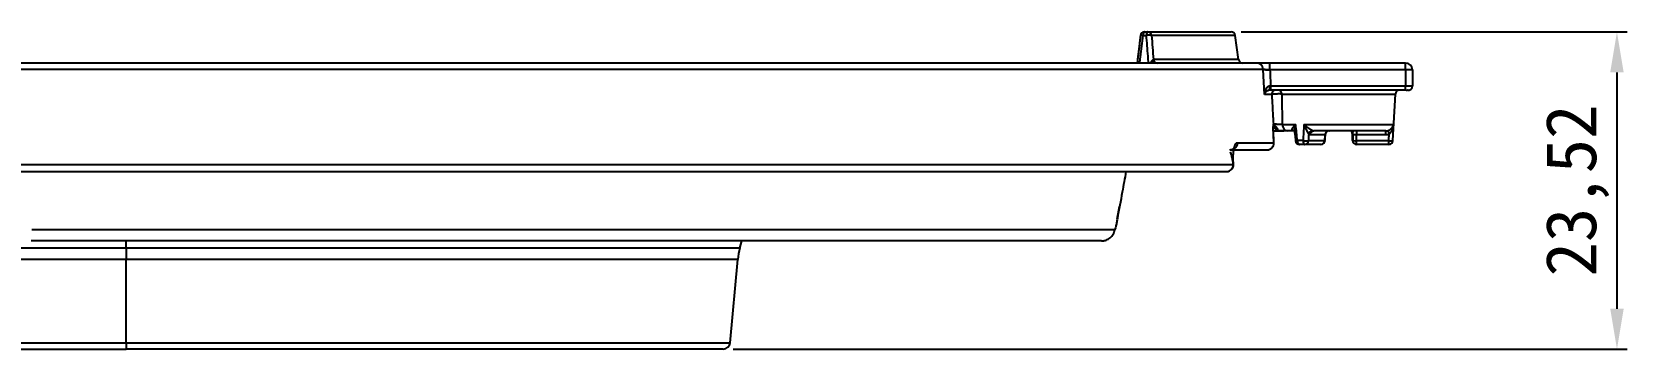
# Model space of a CAD drawing. Header units: millimetres. Extents: x -1286 to 291, y 5350 to 5880.
# Drawn here: x -1049.1 to -930.7, y 5485.8 to 5509.3 of the extents above; entities that cross this region are included whole.
import ezdxf

# ---------------------------------------------------------------- set-up
doc = ezdxf.new("R2010")
doc.units = ezdxf.units.MM
doc.layers.add('dim', color=82, linetype='Continuous', lineweight=9)
doc.layers.add('粗实线层', color=7, linetype='Continuous', lineweight=35)
doc.dimstyles.new('ISO-25', dxfattribs={"dimscale": 1.5, "dimtxt": 2.5, "dimasz": 2.5, "dimexe": 1.25, "dimexo": 0.625, "dimtad": 1, "dimtxsty": 'Standard', "dimcen": 2.5, "dimadec": 0, "dimazin": 0, "dimtfac": 1, "dimtmove": 0, "dimatfit": 3, "dimfxl": 0, "dimarcsym": 0})

# ---------------------------------------------------------------- blocks, each defined once
blk = doc.blocks.new('*D40')
at = {"layer": 'Defpoints', "color": 0, "lineweight": 18, "transparency": 16777216}
for p in [(-960.09, 5509.31), (-997.78, 5485.79), (-931.47, 5485.79)]:
    blk.add_point(p, dxfattribs=at)
at = {"layer": 'dim', "color": 0, "lineweight": -2, "transparency": 16777216}
for p, q in [((-959.34, 5509.31), (-930.72, 5509.31)), ((-931.47, 5506.31), (-931.47, 5488.79)), ((-997.03, 5485.79), (-930.72, 5485.79))]:
    blk.add_line(p, q, dxfattribs=at)
at = {"layer": 'dim', "color": 0, "lineweight": 18, "transparency": 16777216}
for points in [[(-931.97, 5506.31), (-930.97, 5506.31), (-931.47, 5509.31)], [(-931.97, 5488.79), (-930.97, 5488.79), (-931.47, 5485.79)]]:
    blk.add_solid(points, dxfattribs=at)
at = {"layer": 'dim', "color": 0, "lineweight": 18, "transparency": 16777216, "insert": (-934.4, 5497.55), "char_height": 3.75, "attachment_point": 5, "rotation": 90}
blk.add_mtext('23,52', dxfattribs=at)

msp = doc.modelspace()

# ---------------------------------------------------------------- linework, layer by layer
at = {"layer": '粗实线层', "lineweight": 25}
for p, q in [((-966.53, 5509.311), (-966.279, 5509.311)), ((-966.279, 5509.311), (-960.092, 5509.311)), ((-966.829, 5509.045), (-966.827, 5509.041)), ((-966.631, 5509.056), (-966.381, 5509.056)), ((-959.794, 5509.051), (-965.999, 5509.051)), ((-959.542, 5507.259), (-959.794, 5509.051)), ((-958.219, 5506.999), (-1158.618, 5506.999)), ((-959.542, 5507.259), (-965.861, 5507.259)), ((-947.151, 5506.999), (-957.219, 5506.999)), ((-957.219, 5506.497), (-957.219, 5506.999)), ((-947.151, 5506.497), (-947.151, 5506.999)), ((-957.721, 5506.523), (-1159.118, 5506.523)), ((-957.623, 5504.672), (-957.721, 5506.523)), ((-947.151, 5506.497), (-957.219, 5506.497)), ((-946.649, 5506.497), (-947.151, 5506.497)), ((-947.151, 5506.497), (-947.151, 5505.291)), ((-946.649, 5506.497), (-946.649, 5505.291)), ((-957.082, 5504.672), (-957.623, 5504.672)), ((-947.151, 5505.291), (-957.155, 5505.291)), ((-947.151, 5504.989), (-957.155, 5504.989)), ((-956.345, 5504.703), (-947.908, 5504.703)), ((-948.088, 5501.255), (-947.908, 5504.703)), ((-946.649, 5505.291), (-947.151, 5505.291)), ((-947.151, 5505.01), (-947.151, 5505.291)), ((-947.151, 5504.989), (-947.151, 5505.01)), ((-946.95, 5504.989), (-947.006, 5504.989)), ((-956.982, 5502.291), (-956.951, 5502.291)), ((-956.92, 5501.096), (-956.982, 5502.291)), ((-956.299, 5502.45), (-955.305, 5502.45)), ((-954.692, 5502.45), (-948.039, 5502.45)), ((-959.644, 5501.096), (-956.92, 5501.096)), ((-955.459, 5501.974), (-955.909, 5501.974)), ((-954.761, 5501.255), (-955.18, 5501.255)), ((-953.171, 5501.244), (-954.364, 5501.244)), ((-954.218, 5501.699), (-953.134, 5501.699)), ((-948.619, 5501.974), (-953.958, 5501.974)), ((-950.788, 5501.974), (-950.788, 5501.699)), ((-950.788, 5501.699), (-948.619, 5501.699)), ((-950.782, 5500.969), (-950.782, 5501.244)), ((-948.395, 5501.244), (-950.782, 5501.244)), ((-948.619, 5501.699), (-948.619, 5501.974)), ((-948.395, 5500.969), (-948.395, 5501.244)), ((-948.088, 5501.255), (-948.095, 5501.255)), ((-960.133, 5500.567), (-957.421, 5500.567)), ((-954.624, 5500.969), (-955.016, 5500.969)), ((-953.431, 5500.969), (-954.624, 5500.969)), ((-948.395, 5500.969), (-950.782, 5500.969)), ((-948.389, 5500.969), (-948.395, 5500.969)), ((-1149.084, 5499.488), (-959.934, 5499.488)), ((-1148.643, 5498.959), (-960.42, 5498.959)), ((-959.934, 5499.488), (-959.941, 5499.667)), ((-968.723, 5494.644), (-1049.069, 5494.644)), ((-1042.073, 5493.271), (-1086.293, 5493.271)), ((-969.712, 5493.813), (-1049.117, 5493.813)), ((-1042.073, 5493.271), (-1042.073, 5493.813)), ((-1042.073, 5493.271), (-1042.073, 5492.44)), ((-996.543, 5493.271), (-1042.073, 5493.271)), ((-996.543, 5493.271), (-996.398, 5493.813)), ((-1042.073, 5492.44), (-1086.293, 5492.44)), ((-1042.073, 5486.254), (-1042.073, 5492.44)), ((-996.692, 5492.44), (-1042.073, 5492.44)), ((-997.273, 5486.254), (-996.692, 5492.44)), ((-1086.293, 5486.254), (-1042.073, 5486.254)), ((-1086.293, 5485.794), (-1042.073, 5485.794)), ((-1042.073, 5486.254), (-1042.073, 5485.794)), ((-1042.073, 5486.254), (-997.273, 5486.254)), ((-997.778, 5485.794), (-1042.073, 5485.794))]:
    msp.add_line(p, q, dxfattribs=at)
for centre, radius, start, end in [((-966.53, 5509.009), 0.301, 90, 173.11144), ((-960.092, 5509.009), 0.301, 7.99995, 89.99964), ((-959.243, 5507.301), 0.301, 188.00004, 270.0003), ((-947.151, 5506.497), 0.502, 0, 90), ((-947.607, 5504.688), 0.301, 90.00733, 177.00038), ((-946.95, 5505.291), 0.301, 269.99968, 0), ((-957.421, 5501.07), 0.502, 270, 2.9436), ((-955.016, 5501.271), 0.301, 185.69336, 270), ((-953.431, 5501.271), 0.301, 270, 355.37022), ((-950.782, 5501.271), 0.301, 180.59991, 270), ((-948.389, 5501.271), 0.301, 270.00058, 357.00003), ((-960.42, 5499.462), 0.502, 270, 2.33172), ((-991.689, 5491.971), 5.025, 165.00001, 174.64025), ((-997.778, 5486.301), 0.508, 269.99772, 354.64024)]:
    msp.add_arc(centre, radius, start, end, dxfattribs=at)
for centre, major_axis, ratio, start_param, end_param in [((-966.53, 5509.009), (0, 0.301), 0.3420201, 0, 1.4137138), ((-966.279, 5509.009), (0, 0.301), 0.3420201, 0, 1.4137167), ((-966.279, 5509.009), (0, 0.301), 0.9375522, 4.8520507, 6.2831853), ((-966.53, 5509.009), (-0.299, 0.036), 0.1227443, 6.0591762, 6.2831495), ((-966.53, 5509.009), (-0.299, 0.036), 0.1227443, 5.0743758, 6.0591829), ((-966.279, 5509.009), (-0.301, -0.023), 0.1923267, 3.5002448, 5.0431968), ((-965.766, 5507.251), (-0.141, 0.267), 0.6371653, 1.4599598, 2.3575339), ((-965.582, 5507.301), (0, 0.301), 0.9365596, 1.7104234, 3.1415979), ((-958.219, 5506.497), (0, -0.502), 0.9941707, 1.6231562, 3.1415927), ((-957.242, 5505.291), (0, -0.301), 0.1079893, 6.283171, 7.8596923), ((-957.242, 5505.291), (0, 0.302), 0.1079966, 4.6255263, 4.7180222), ((-956.576, 5504.688), (0, -0.301), 0.7685062, 1.6231561, 3.1415912), ((-955.909, 5502.477), (0, -0.502), 0.7781248, 4.7647487, 6.2831853), ((-957.421, 5501.07), (0, 0.502), 0.9992314, 3.1415927, 4.7647489), ((-955.585, 5501.71), (-0.154, -0.259), 0.8134956, 2.8746915, 3.5409252), ((-955.459, 5501.673), (0, -0.301), 0.8660253, 3.0618773, 3.1415945), ((-955.016, 5501.271), (0.3, 0.03), 0.0022852, 2.1492656, 3.1409455), ((-955.016, 5501.271), (0, -0.301), 0.5449825, 4.7647481, 6.2831854), ((-954.624, 5501.271), (0, -0.301), 0.4536255, 4.7647518, 6.2831852), ((-954.624, 5501.271), (0.301, -0.016), 0.0847717, 4.245974, 5.7597057), ((-954.624, 5501.271), (0, -0.301), 0.8660254, 0, 1.4835299), ((-953.431, 5501.271), (0, -0.301), 0.8660254, 0.0000113, 1.4835352), ((-953.431, 5501.271), (0.301, -0.024), 0.0345703, 5.7614386, 6.1779211), ((-953.431, 5501.271), (0.301, -0.024), 0.0345703, 6.2606801, 6.7681665), ((-952.873, 5501.673), (0, 0.301), 0.8660254, 0, 1.4835298), ((-950.782, 5501.271), (0.301, 0.003), 0.087151, 3.022384, 4.7114792), ((-948.372, 5501.71), (-0.09, 0.288), 0.0260313, 4.7956921, 6.2234178), ((-948.395, 5501.271), (0, -0.301), 0.998608, 0.0000097, 1.5184367), ((-948.395, 5501.271), (0.301, -0.014), 0.0870569, 4.7165555, 6.2302873), ((-960.42, 5499.462), (0, 0.502), 0.9689792, 3.1415927, 4.7647489), ((-960.42, 5499.462), (-0.502, -0.02), 0.0522927, 3.1415963, 3.3913219)]:
    msp.add_ellipse(centre, major_axis=major_axis, ratio=ratio, start_param=start_param, end_param=end_param, dxfattribs=at)
for points, degree in [([(-966.82, 5509.052), (-967.07, 5506.999)], 1), ([(-965.999, 5509.051), (-965.976, 5508.753), (-965.93, 5508.156), (-965.884, 5507.558), (-965.861, 5507.259)], 3), ([(-965.95, 5507.192), (-965.944, 5507.199), (-965.932, 5507.213), (-965.913, 5507.231), (-965.895, 5507.246), (-965.883, 5507.251), (-965.878, 5507.253)], 3), ([(-965.878, 5507.253), (-965.875, 5507.254), (-965.869, 5507.256), (-965.864, 5507.258), (-965.861, 5507.259)], 3), ([(-957.219, 5506.999), (-957.264, 5506.999), (-957.352, 5506.999), (-957.47, 5506.999), (-957.585, 5506.999), (-957.7, 5506.999), (-957.814, 5506.999), (-957.929, 5506.999), (-958.037, 5506.999), (-958.127, 5506.999), (-958.191, 5506.999), (-958.213, 5506.999), (-958.219, 5506.999)], 3), ([(-957.219, 5506.497), (-957.208, 5506.296), (-957.187, 5505.893), (-957.166, 5505.492), (-957.155, 5505.291)], 3), ([(-957.242, 5504.989), (-957.257, 5504.989), (-957.288, 5504.987), (-957.337, 5504.977), (-957.385, 5504.96), (-957.431, 5504.936), (-957.473, 5504.908), (-957.512, 5504.874), (-957.548, 5504.834), (-957.58, 5504.787), (-957.607, 5504.733), (-957.619, 5504.693), (-957.623, 5504.672)], 3), ([(-957.155, 5504.989), (-957.199, 5504.989), (-957.242, 5504.989)], 2), ([(-957.082, 5504.672), (-957.063, 5504.31), (-957.023, 5503.587), (-956.983, 5502.864), (-956.964, 5502.503)], 3), ([(-956.345, 5504.703), (-956.337, 5504.328), (-956.322, 5503.577), (-956.307, 5502.826), (-956.299, 5502.45)], 3), ([(-956.92, 5501.095), (-956.981, 5502.298)], 1), ([(-955.325, 5501.736), (-955.333, 5501.746), (-955.348, 5501.769), (-955.366, 5501.813), (-955.378, 5501.867), (-955.385, 5501.93), (-955.386, 5502.004), (-955.38, 5502.092), (-955.366, 5502.196), (-955.342, 5502.315), (-955.318, 5502.404), (-955.305, 5502.45)], 3), ([(-955.18, 5501.255), (-955.201, 5501.453), (-955.242, 5501.851), (-955.284, 5502.25), (-955.305, 5502.45)], 3), ([(-954.692, 5502.45), (-954.703, 5502.255), (-954.726, 5501.86), (-954.749, 5501.458), (-954.761, 5501.255)], 3), ([(-948.461, 5501.997), (-948.443, 5502.003), (-948.405, 5502.016), (-948.348, 5502.043), (-948.293, 5502.076), (-948.24, 5502.115), (-948.188, 5502.162), (-948.139, 5502.218), (-948.095, 5502.284), (-948.059, 5502.362), (-948.044, 5502.42), (-948.039, 5502.45)], 3), ([(-948.372, 5501.736), (-948.357, 5501.746), (-948.328, 5501.769), (-948.282, 5501.813), (-948.239, 5501.866), (-948.198, 5501.928), (-948.157, 5502.002), (-948.119, 5502.09), (-948.084, 5502.194), (-948.055, 5502.314), (-948.043, 5502.403), (-948.039, 5502.45)], 3), ([(-948.095, 5501.255), (-948.085, 5501.453), (-948.067, 5501.851), (-948.048, 5502.25), (-948.039, 5502.45)], 3), ([(-955.909, 5501.974), (-955.928, 5501.974), (-955.97, 5501.974), (-956.041, 5501.974), (-956.122, 5501.974), (-956.216, 5501.974), (-956.326, 5501.974), (-956.453, 5501.974), (-956.546, 5501.974), (-956.595, 5501.974)], 3), ([(-955.459, 5501.974), (-955.469, 5501.974), (-955.49, 5501.977), (-955.513, 5501.989), (-955.525, 5501.997)], 3), ([(-955.386, 5501.965), (-955.314, 5501.241)], 1), ([(-955.382, 5501.925), (-955.377, 5501.874)], 1), ([(-955.377, 5501.869), (-955.314, 5501.241)], 1), ([(-954.338, 5501.736), (-954.343, 5501.655), (-954.351, 5501.492), (-954.36, 5501.327), (-954.364, 5501.244)], 3), ([(-954.049, 5501.955), (-953.98, 5501.976)], 1), ([(-953.134, 5501.699), (-953.14, 5501.624), (-953.152, 5501.473), (-953.164, 5501.321), (-953.171, 5501.244)], 3), ([(-953.133, 5501.247), (-953.096, 5501.696)], 1), ([(-953.133, 5501.245), (-953.096, 5501.696)], 1), ([(-951.086, 5501.673), (-951.087, 5501.674), (-951.09, 5501.676), (-951.087, 5501.68), (-951.077, 5501.684), (-951.057, 5501.688), (-951.025, 5501.692), (-950.98, 5501.695), (-950.923, 5501.698), (-950.858, 5501.699), (-950.811, 5501.699), (-950.788, 5501.699)], 3), ([(-951.082, 5501.271), (-951.083, 5501.405), (-951.084, 5501.539), (-951.086, 5501.673)], 3), ([(-951.082, 5501.271), (-951.083, 5501.405), (-951.084, 5501.539), (-951.086, 5501.673)], 3), ([(-951.073, 5501.676), (-951.067, 5501.256)], 1), ([(-950.782, 5501.244), (-950.783, 5501.32), (-950.785, 5501.471), (-950.787, 5501.623), (-950.788, 5501.699)], 3), ([(-948.619, 5501.974), (-948.589, 5501.974), (-948.533, 5501.979), (-948.484, 5501.99), (-948.461, 5501.997)], 3), ([(-948.619, 5501.699), (-948.573, 5501.699), (-948.485, 5501.707), (-948.408, 5501.725), (-948.372, 5501.736)], 3), ([(-948.395, 5501.244), (-948.392, 5501.326), (-948.384, 5501.49), (-948.376, 5501.654), (-948.372, 5501.736)], 3), ([(-959.92, 5499.478), (-959.927, 5499.66)], 1), ([(-959.92, 5499.483), (-959.927, 5499.66)], 1), ([(-968.541, 5495.433), (-968.377, 5496.336)], 1), ([(-968.535, 5495.468), (-968.37, 5496.376)], 1), ([(-968.534, 5495.474), (-968.556, 5495.354), (-968.598, 5495.137), (-968.655, 5494.862), (-968.699, 5494.685), (-968.717, 5494.644), (-968.723, 5494.644)], 3)]:
    msp.add_open_spline(points, degree=degree, dxfattribs=at)
for points, knots in [([(-966.88, 5506.999), (-966.862, 5507.149), (-966.779, 5507.835), (-966.696, 5508.52), (-966.631, 5509.056)], [0, 0, 0, 0, 0.2190168, 1, 1, 1, 1]), ([(-966.223, 5506.999), (-966.236, 5507.171), (-966.269, 5507.601), (-966.321, 5508.287), (-966.361, 5508.8), (-966.381, 5509.056)], [0, 0, 0, 0, 0.2510546, 0.6255273, 1, 1, 1, 1]), ([(-966.077, 5507), (-966.072, 5507.009), (-966.059, 5507.031), (-966.04, 5507.063), (-966.019, 5507.096), (-965.998, 5507.129), (-965.975, 5507.161), (-965.959, 5507.182), (-965.95, 5507.192)], [0, 0, 0, 0, 0.1361802, 0.3089442, 0.4817081, 0.6544721, 0.827236, 1, 1, 1, 1]), ([(-965.356, 5506.999), (-965.367, 5506.999), (-965.403, 5506.999), (-965.486, 5506.999), (-965.569, 5506.999), (-965.616, 5506.999)], [0, 0, 0, 0, 0.2022271, 0.6011135, 1, 1, 1, 1]), ([(-957.721, 5506.523), (-957.72, 5506.523), (-957.719, 5506.523), (-957.718, 5506.523), (-957.716, 5506.522), (-957.713, 5506.522), (-957.711, 5506.522), (-957.708, 5506.522), (-957.704, 5506.521), (-957.7, 5506.521), (-957.695, 5506.521), (-957.69, 5506.52), (-957.685, 5506.52), (-957.678, 5506.519), (-957.671, 5506.519), (-957.664, 5506.518), (-957.656, 5506.518), (-957.647, 5506.517), (-957.637, 5506.516), (-957.626, 5506.516), (-957.615, 5506.515), (-957.603, 5506.515), (-957.59, 5506.514), (-957.576, 5506.513), (-957.562, 5506.513), (-957.547, 5506.512), (-957.531, 5506.511), (-957.514, 5506.51), (-957.496, 5506.51), (-957.478, 5506.509), (-957.459, 5506.508), (-957.439, 5506.507), (-957.419, 5506.506), (-957.398, 5506.505), (-957.376, 5506.504), (-957.355, 5506.503), (-957.332, 5506.502), (-957.31, 5506.501), (-957.287, 5506.5), (-957.265, 5506.499), (-957.242, 5506.498), (-957.227, 5506.497), (-957.219, 5506.497)], [0, 0, 0, 0, 0.0150466, 0.0306242, 0.0467408, 0.0634039, 0.0806206, 0.0983976, 0.1167409, 0.1356557, 0.1551466, 0.1752171, 0.1958699, 0.2171063, 0.2389265, 0.2613293, 0.2843121, 0.3078706, 0.3319987, 0.3566885, 0.3819304, 0.4077124, 0.4340206, 0.4608389, 0.4881489, 0.5159301, 0.5441596, 0.5728123, 0.601861, 0.6312763, 0.6610269, 0.6910796, 0.7213995, 0.7519502, 0.7826941, 0.8135926, 0.8446061, 0.8756948, 0.9068184, 0.9379369, 0.9690104, 1, 1, 1, 1]), ([(-957.219, 5506.497), (-957.223, 5506.497), (-957.23, 5506.497), (-957.242, 5506.498), (-957.253, 5506.498), (-957.264, 5506.499), (-957.276, 5506.499), (-957.287, 5506.5), (-957.298, 5506.5), (-957.309, 5506.501), (-957.32, 5506.501), (-957.331, 5506.502), (-957.342, 5506.502), (-957.353, 5506.503), (-957.364, 5506.503), (-957.375, 5506.504), (-957.385, 5506.504), (-957.396, 5506.505), (-957.406, 5506.505), (-957.416, 5506.505), (-957.426, 5506.506), (-957.436, 5506.506), (-957.446, 5506.507), (-957.456, 5506.507), (-957.465, 5506.507), (-957.474, 5506.508), (-957.483, 5506.508), (-957.492, 5506.509), (-957.501, 5506.509), (-957.51, 5506.509), (-957.518, 5506.51), (-957.526, 5506.51), (-957.534, 5506.51), (-957.542, 5506.511), (-957.55, 5506.511), (-957.557, 5506.511), (-957.564, 5506.512), (-957.571, 5506.512), (-957.578, 5506.512), (-957.585, 5506.513), (-957.591, 5506.513), (-957.598, 5506.513), (-957.604, 5506.514), (-957.609, 5506.514), (-957.615, 5506.514), (-957.621, 5506.515), (-957.626, 5506.515), (-957.631, 5506.515), (-957.636, 5506.516), (-957.641, 5506.516), (-957.645, 5506.516), (-957.649, 5506.517), (-957.654, 5506.517), (-957.658, 5506.517), (-957.662, 5506.517), (-957.665, 5506.518), (-957.669, 5506.518), (-957.672, 5506.518), (-957.676, 5506.519), (-957.679, 5506.519), (-957.682, 5506.519), (-957.684, 5506.519), (-957.687, 5506.519), (-957.69, 5506.52), (-957.692, 5506.52), (-957.694, 5506.52), (-957.697, 5506.52), (-957.699, 5506.521), (-957.701, 5506.521), (-957.702, 5506.521), (-957.704, 5506.521), (-957.706, 5506.521), (-957.707, 5506.521), (-957.709, 5506.522), (-957.71, 5506.522), (-957.711, 5506.522), (-957.713, 5506.522), (-957.714, 5506.522), (-957.715, 5506.522), (-957.716, 5506.522), (-957.717, 5506.522), (-957.717, 5506.523), (-957.718, 5506.523), (-957.719, 5506.523), (-957.72, 5506.523), (-957.72, 5506.523), (-957.72, 5506.523), (-957.721, 5506.523)], [0, 0, 0, 0, 0.015373, 0.0307628, 0.0461645, 0.0615731, 0.0769835, 0.0923907, 0.1077897, 0.1231754, 0.1385427, 0.1538865, 0.1692019, 0.1844838, 0.1997272, 0.2149272, 0.2300789, 0.2451776, 0.2602185, 0.2751968, 0.2901081, 0.3049479, 0.3197117, 0.3343952, 0.3489944, 0.3635051, 0.3779233, 0.3922454, 0.4064674, 0.420586, 0.4345977, 0.4484991, 0.4622872, 0.4759588, 0.4895112, 0.5029416, 0.5162474, 0.5294261, 0.5424754, 0.5553933, 0.5681775, 0.5808262, 0.5933377, 0.6057104, 0.6179427, 0.6300332, 0.6419807, 0.6537842, 0.6654425, 0.6769548, 0.6883203, 0.6995384, 0.7106084, 0.72153, 0.7323028, 0.7429264, 0.7534007, 0.7637257, 0.7739012, 0.7839275, 0.7938045, 0.8035326, 0.813112, 0.822543, 0.8318261, 0.8409617, 0.8499504, 0.8587926, 0.8674891, 0.8760404, 0.8844474, 0.8927106, 0.9008309, 0.9088091, 0.9166459, 0.9243424, 0.9318993, 0.9393175, 0.9465981, 0.9537418, 0.9607497, 0.9676228, 0.974362, 0.9809683, 0.9874427, 0.9937863, 1, 1, 1, 1]), ([(-957.21, 5505.292), (-957.212, 5505.292), (-957.215, 5505.292), (-957.221, 5505.292), (-957.226, 5505.292), (-957.232, 5505.292), (-957.237, 5505.291), (-957.243, 5505.291), (-957.249, 5505.29), (-957.254, 5505.289), (-957.26, 5505.288), (-957.266, 5505.287), (-957.272, 5505.286), (-957.278, 5505.285), (-957.283, 5505.283), (-957.289, 5505.282), (-957.295, 5505.28), (-957.301, 5505.278), (-957.307, 5505.276), (-957.313, 5505.274), (-957.319, 5505.271), (-957.325, 5505.269), (-957.331, 5505.266), (-957.337, 5505.263), (-957.343, 5505.26), (-957.349, 5505.257), (-957.355, 5505.254), (-957.361, 5505.251), (-957.366, 5505.247), (-957.372, 5505.243), (-957.378, 5505.239), (-957.384, 5505.235), (-957.39, 5505.231), (-957.395, 5505.227), (-957.401, 5505.223), (-957.407, 5505.218), (-957.412, 5505.213), (-957.418, 5505.208), (-957.424, 5505.203), (-957.429, 5505.198), (-957.434, 5505.193), (-957.44, 5505.187), (-957.445, 5505.182), (-957.45, 5505.176), (-957.456, 5505.17), (-957.461, 5505.164), (-957.466, 5505.158), (-957.47, 5505.153), (-957.472, 5505.149), (-957.475, 5505.146), (-957.478, 5505.141), (-957.483, 5505.134), (-957.489, 5505.125), (-957.495, 5505.114), (-957.503, 5505.102), (-957.512, 5505.087), (-957.521, 5505.07), (-957.531, 5505.052), (-957.541, 5505.032), (-957.552, 5505.01), (-957.563, 5504.985), (-957.572, 5504.961), (-957.579, 5504.938), (-957.585, 5504.917), (-957.592, 5504.895), (-957.598, 5504.872), (-957.603, 5504.847), (-957.608, 5504.821), (-957.613, 5504.794), (-957.616, 5504.765), (-957.62, 5504.735), (-957.622, 5504.704), (-957.623, 5504.683), (-957.623, 5504.672)], [0, 0, 0, 0, 0.005748, 0.0115661, 0.017455, 0.0234158, 0.0294499, 0.0355584, 0.0417427, 0.048003, 0.0543398, 0.0607536, 0.0672452, 0.0738155, 0.0804656, 0.0871969, 0.094011, 0.1009099, 0.1078954, 0.1149685, 0.1221296, 0.1293793, 0.1367181, 0.1441468, 0.1516664, 0.1592779, 0.1669826, 0.1747817, 0.1826769, 0.1906689, 0.1987583, 0.2069454, 0.2152307, 0.2236146, 0.2320976, 0.2406801, 0.2493626, 0.2581455, 0.2670292, 0.2760141, 0.2851005, 0.2942886, 0.3035785, 0.3129703, 0.3224638, 0.3320589, 0.3417553, 0.3515527, 0.3537127, 0.3585312, 0.3660068, 0.3761375, 0.3889213, 0.4043567, 0.4224431, 0.4431802, 0.4665676, 0.4926089, 0.5213106, 0.5527017, 0.5869382, 0.6240853, 0.6500845, 0.6777066, 0.7069597, 0.7378505, 0.770384, 0.8045606, 0.8403748, 0.8778211, 0.9169043, 0.9576296, 1, 1, 1, 1]), ([(-957.419, 5504.941), (-957.388, 5504.961), (-957.339, 5504.984), (-957.271, 5505.005), (-957.241, 5505.012), (-957.226, 5505.015)], [0, 0, 0, 0, 0.5408906, 0.7792575, 1, 1, 1, 1]), ([(-957.155, 5505.291), (-957.169, 5505.291), (-957.187, 5505.292), (-957.205, 5505.292), (-957.21, 5505.292)], [0, 0, 0, 0, 0.7248269, 1, 1, 1, 1]), ([(-956.345, 5504.703), (-956.36, 5504.704), (-956.376, 5504.705), (-956.411, 5504.707), (-956.43, 5504.707), (-956.469, 5504.708), (-956.49, 5504.709), (-956.531, 5504.709), (-956.552, 5504.709), (-956.594, 5504.709), (-956.615, 5504.708), (-956.656, 5504.708), (-956.676, 5504.707), (-956.714, 5504.706), (-956.733, 5504.706), (-956.759, 5504.705), (-956.768, 5504.704), (-956.785, 5504.704), (-956.793, 5504.703), (-956.833, 5504.702), (-956.866, 5504.7), (-956.914, 5504.697), (-956.93, 5504.696), (-956.961, 5504.693), (-956.975, 5504.692), (-957.003, 5504.689), (-957.015, 5504.687), (-957.038, 5504.684), (-957.047, 5504.683), (-957.064, 5504.679), (-957.07, 5504.678), (-957.079, 5504.675), (-957.082, 5504.673), (-957.082, 5504.672)], [0, 0, 0, 0, 0.0625, 0.0625, 0.125, 0.125, 0.1875, 0.1875, 0.25, 0.25, 0.3125, 0.3125, 0.375, 0.375, 0.4375, 0.4375, 0.46875, 0.46875, 0.5, 0.5, 0.625, 0.625, 0.6875, 0.6875, 0.75, 0.75, 0.8125, 0.8125, 0.875, 0.875, 0.9375, 0.9375, 1, 1, 1, 1]), ([(-947.151, 5505.01), (-947.132, 5505.006), (-947.097, 5505), (-947.053, 5504.993), (-947.021, 5504.99), (-947.01, 5504.989), (-947.006, 5504.989)], [0, 0, 0, 0, 0.2703704, 0.5306833, 0.7754599, 1, 1, 1, 1]), ([(-956.299, 5502.45), (-956.323, 5502.448), (-956.351, 5502.447), (-956.414, 5502.446), (-956.448, 5502.446), (-956.521, 5502.448), (-956.559, 5502.449), (-956.634, 5502.452), (-956.672, 5502.455), (-956.744, 5502.461), (-956.778, 5502.464), (-956.839, 5502.471), (-956.866, 5502.475), (-956.912, 5502.483), (-956.93, 5502.487), (-956.955, 5502.495), (-956.962, 5502.499), (-956.964, 5502.503)], [0, 0, 0, 0, 0.125, 0.125, 0.25, 0.25, 0.375, 0.375, 0.5, 0.5, 0.625, 0.625, 0.75, 0.75, 0.875, 0.875, 1, 1, 1, 1]), ([(-956.595, 5501.974), (-956.595, 5501.974), (-956.595, 5501.974), (-956.596, 5501.974), (-956.596, 5501.974), (-956.596, 5501.975), (-956.596, 5501.975), (-956.597, 5501.975), (-956.597, 5501.976), (-956.597, 5501.976), (-956.598, 5501.977), (-956.598, 5501.978), (-956.599, 5501.979), (-956.599, 5501.98), (-956.6, 5501.982), (-956.6, 5501.983), (-956.601, 5501.985), (-956.602, 5501.987), (-956.602, 5501.989), (-956.603, 5501.992), (-956.604, 5501.994), (-956.605, 5501.997), (-956.606, 5502.001), (-956.607, 5502.004), (-956.608, 5502.008), (-956.609, 5502.012), (-956.611, 5502.017), (-956.612, 5502.022), (-956.614, 5502.027), (-956.615, 5502.032), (-956.617, 5502.038), (-956.619, 5502.045), (-956.621, 5502.052), (-956.623, 5502.059), (-956.625, 5502.065), (-956.627, 5502.069), (-956.628, 5502.073), (-956.631, 5502.078), (-956.634, 5502.085), (-956.638, 5502.094), (-956.644, 5502.105), (-956.65, 5502.118), (-956.659, 5502.133), (-956.668, 5502.15), (-956.68, 5502.169), (-956.692, 5502.188), (-956.705, 5502.208), (-956.721, 5502.228), (-956.736, 5502.248), (-956.752, 5502.266), (-956.766, 5502.282), (-956.781, 5502.298), (-956.797, 5502.315), (-956.813, 5502.332), (-956.83, 5502.349), (-956.846, 5502.364), (-956.859, 5502.376), (-956.87, 5502.386), (-956.878, 5502.393), (-956.885, 5502.399), (-956.89, 5502.403), (-956.896, 5502.408), (-956.901, 5502.413), (-956.906, 5502.417), (-956.911, 5502.421), (-956.915, 5502.426), (-956.919, 5502.43), (-956.923, 5502.434), (-956.927, 5502.437), (-956.93, 5502.441), (-956.934, 5502.445), (-956.937, 5502.448), (-956.939, 5502.451), (-956.942, 5502.455), (-956.944, 5502.458), (-956.946, 5502.461), (-956.948, 5502.464), (-956.95, 5502.467), (-956.952, 5502.469), (-956.953, 5502.472), (-956.955, 5502.474), (-956.956, 5502.477), (-956.957, 5502.479), (-956.958, 5502.481), (-956.959, 5502.483), (-956.959, 5502.485), (-956.96, 5502.487), (-956.961, 5502.489), (-956.961, 5502.491), (-956.962, 5502.492), (-956.962, 5502.494), (-956.962, 5502.495), (-956.963, 5502.496), (-956.963, 5502.497), (-956.963, 5502.498), (-956.963, 5502.499), (-956.963, 5502.5), (-956.963, 5502.501), (-956.964, 5502.501), (-956.964, 5502.502), (-956.964, 5502.502), (-956.964, 5502.502), (-956.964, 5502.503), (-956.964, 5502.503), (-956.964, 5502.503)], [0, 0, 0, 0, 0.0045667, 0.0093698, 0.0144092, 0.0196852, 0.0251977, 0.0309468, 0.0369326, 0.0431552, 0.0496147, 0.0563112, 0.0632449, 0.0704159, 0.0778245, 0.0854708, 0.0933552, 0.1014778, 0.1098391, 0.1184394, 0.1272792, 0.1363591, 0.1456797, 0.1552416, 0.1650457, 0.1750933, 0.1853853, 0.1959233, 0.2067088, 0.2177438, 0.229031, 0.2405733, 0.2523742, 0.2644371, 0.2767671, 0.2801461, 0.2859336, 0.2941442, 0.3047997, 0.3179324, 0.3335891, 0.3518404, 0.3728015, 0.3966404, 0.4208543, 0.4459304, 0.4720516, 0.4994195, 0.5282551, 0.5507349, 0.5738481, 0.5976391, 0.6221614, 0.6474723, 0.6761251, 0.7015892, 0.7234326, 0.7413565, 0.7551542, 0.764685, 0.7747505, 0.7846519, 0.7943845, 0.8039443, 0.8133248, 0.8225179, 0.8315164, 0.8403133, 0.8489026, 0.8572788, 0.8654369, 0.8733724, 0.8810817, 0.8885611, 0.8958078, 0.9028192, 0.9095931, 0.9161277, 0.9224213, 0.9284728, 0.9342809, 0.9398449, 0.9451642, 0.950238, 0.9550661, 0.9596482, 0.963984, 0.9680734, 0.9719163, 0.9755127, 0.9788626, 0.981966, 0.984823, 0.9874336, 0.9897979, 0.9919159, 0.9937877, 0.9954133, 0.9967928, 0.9979263, 0.9988137, 0.9994551, 0.9998505, 1, 1, 1, 1]), ([(-956.951, 5502.292), (-956.951, 5502.298), (-956.952, 5502.313), (-956.953, 5502.335), (-956.955, 5502.359), (-956.956, 5502.384), (-956.958, 5502.411), (-956.96, 5502.44), (-956.962, 5502.471), (-956.963, 5502.492), (-956.964, 5502.503)], [0, 0, 0, 0, 0.0980394, 0.2037681, 0.3171947, 0.4383261, 0.567168, 0.7037251, 0.8480013, 1, 1, 1, 1]), ([(-956.95, 5502.292), (-956.95, 5502.291), (-956.95, 5502.29), (-956.95, 5502.288), (-956.949, 5502.286), (-956.948, 5502.283), (-956.948, 5502.281), (-956.946, 5502.277), (-956.945, 5502.274), (-956.943, 5502.27), (-956.941, 5502.266), (-956.939, 5502.262), (-956.936, 5502.258), (-956.933, 5502.253), (-956.929, 5502.248), (-956.925, 5502.242), (-956.92, 5502.237), (-956.915, 5502.231), (-956.909, 5502.224), (-956.903, 5502.218), (-956.897, 5502.211), (-956.89, 5502.204), (-956.882, 5502.197), (-956.874, 5502.189), (-956.866, 5502.181), (-956.858, 5502.173), (-956.85, 5502.165), (-956.841, 5502.157), (-956.832, 5502.148), (-956.823, 5502.14), (-956.814, 5502.131), (-956.805, 5502.122), (-956.796, 5502.113), (-956.787, 5502.104), (-956.777, 5502.095), (-956.768, 5502.086), (-956.759, 5502.077), (-956.75, 5502.069), (-956.74, 5502.06), (-956.731, 5502.051), (-956.722, 5502.043), (-956.713, 5502.035), (-956.704, 5502.027), (-956.695, 5502.02), (-956.685, 5502.013), (-956.676, 5502.006), (-956.667, 5502), (-956.658, 5501.994), (-956.649, 5501.989), (-956.64, 5501.985), (-956.631, 5501.981), (-956.622, 5501.978), (-956.613, 5501.976), (-956.604, 5501.974), (-956.598, 5501.974), (-956.595, 5501.974)], [0, 0, 0, 0, 0.0056449, 0.012155, 0.0195232, 0.0277406, 0.0367963, 0.0466771, 0.0573675, 0.0688487, 0.0810987, 0.0940917, 0.107797, 0.1221791, 0.137197, 0.1528145, 0.1690008, 0.1857243, 0.2029521, 0.2206498, 0.2387815, 0.2573095, 0.2761944, 0.2953952, 0.3148697, 0.334577, 0.3544899, 0.374589, 0.3948598, 0.4152926, 0.4358845, 0.4566395, 0.4775669, 0.498666, 0.519936, 0.5413824, 0.563017, 0.5848578, 0.6069164, 0.6292008, 0.6517238, 0.6745032, 0.6975536, 0.7208854, 0.7445121, 0.768449, 0.792708, 0.8173026, 0.842247, 0.8675537, 0.8932367, 0.9193091, 0.9457846, 0.9726769, 1, 1, 1, 1]), ([(-955.525, 5501.997), (-955.526, 5501.998), (-955.529, 5502), (-955.532, 5502.003), (-955.535, 5502.006), (-955.539, 5502.009), (-955.542, 5502.012), (-955.544, 5502.015), (-955.547, 5502.019), (-955.549, 5502.022), (-955.552, 5502.026), (-955.554, 5502.03), (-955.555, 5502.034), (-955.557, 5502.038), (-955.559, 5502.042), (-955.56, 5502.046), (-955.561, 5502.051), (-955.562, 5502.055), (-955.563, 5502.06), (-955.563, 5502.065), (-955.563, 5502.07), (-955.563, 5502.074), (-955.563, 5502.08), (-955.563, 5502.085), (-955.562, 5502.09), (-955.562, 5502.095), (-955.561, 5502.101), (-955.559, 5502.107), (-955.558, 5502.112), (-955.556, 5502.118), (-955.554, 5502.124), (-955.552, 5502.13), (-955.55, 5502.135), (-955.548, 5502.141), (-955.546, 5502.146), (-955.543, 5502.152), (-955.54, 5502.158), (-955.536, 5502.165), (-955.532, 5502.172), (-955.527, 5502.18), (-955.522, 5502.188), (-955.516, 5502.197), (-955.51, 5502.207), (-955.503, 5502.217), (-955.495, 5502.228), (-955.487, 5502.24), (-955.478, 5502.252), (-955.469, 5502.265), (-955.458, 5502.278), (-955.447, 5502.292), (-955.435, 5502.307), (-955.422, 5502.323), (-955.408, 5502.339), (-955.394, 5502.356), (-955.378, 5502.373), (-955.361, 5502.392), (-955.343, 5502.411), (-955.325, 5502.43), (-955.311, 5502.443), (-955.305, 5502.45)], [0, 0, 0, 0, 0.0105063, 0.0210578, 0.0316585, 0.0423123, 0.0530229, 0.0637944, 0.0746305, 0.085535, 0.0965116, 0.1075641, 0.1186962, 0.1299114, 0.1412133, 0.1526055, 0.1640913, 0.1756742, 0.1873575, 0.1991445, 0.2110384, 0.2230423, 0.2351592, 0.2473923, 0.2597444, 0.2722184, 0.284817, 0.2975431, 0.3103992, 0.3233879, 0.3365118, 0.3497733, 0.3631747, 0.3738085, 0.385528, 0.3983372, 0.41224, 0.4272398, 0.4433398, 0.460543, 0.4788525, 0.498271, 0.5188013, 0.540446, 0.5632075, 0.5870882, 0.6120902, 0.6382156, 0.665466, 0.693843, 0.7233478, 0.7539813, 0.7857438, 0.8186356, 0.8526561, 0.8878046, 0.9240795, 0.9614789, 1, 1, 1, 1]), ([(-954.692, 5502.45), (-954.69, 5502.444), (-954.685, 5502.432), (-954.678, 5502.415), (-954.672, 5502.397), (-954.665, 5502.38), (-954.658, 5502.363), (-954.651, 5502.346), (-954.644, 5502.33), (-954.638, 5502.313), (-954.631, 5502.297), (-954.624, 5502.281), (-954.617, 5502.265), (-954.611, 5502.249), (-954.604, 5502.234), (-954.597, 5502.219), (-954.59, 5502.204), (-954.584, 5502.189), (-954.577, 5502.175), (-954.57, 5502.161), (-954.564, 5502.147), (-954.557, 5502.133), (-954.551, 5502.119), (-954.544, 5502.106), (-954.538, 5502.093), (-954.531, 5502.081), (-954.525, 5502.068), (-954.517, 5502.052), (-954.508, 5502.033), (-954.496, 5502.011), (-954.485, 5501.99), (-954.475, 5501.969), (-954.464, 5501.948), (-954.454, 5501.929), (-954.444, 5501.91), (-954.434, 5501.892), (-954.424, 5501.875), (-954.415, 5501.858), (-954.405, 5501.842), (-954.397, 5501.827), (-954.388, 5501.813), (-954.38, 5501.8), (-954.372, 5501.787), (-954.364, 5501.775), (-954.357, 5501.764), (-954.351, 5501.754), (-954.344, 5501.745), (-954.34, 5501.739), (-954.338, 5501.736)], [0, 0, 0, 0, 0.0227035, 0.0451797, 0.0674283, 0.089449, 0.1112414, 0.1328045, 0.154135, 0.1752294, 0.1960847, 0.216698, 0.237067, 0.25719, 0.2770653, 0.2966918, 0.3160682, 0.335193, 0.3540649, 0.3726828, 0.391046, 0.4091535, 0.4270046, 0.4445987, 0.4619357, 0.4790151, 0.4958366, 0.5124392, 0.5429947, 0.5729577, 0.6023142, 0.6310508, 0.6591539, 0.6866122, 0.7134141, 0.7395498, 0.7650116, 0.7897923, 0.8138862, 0.8372896, 0.8600025, 0.8820274, 0.9033662, 0.9240202, 0.9439958, 0.9633095, 0.9819748, 1, 1, 1, 1]), ([(-954.692, 5502.45), (-954.688, 5502.447), (-954.681, 5502.44), (-954.669, 5502.431), (-954.658, 5502.421), (-954.647, 5502.412), (-954.636, 5502.402), (-954.625, 5502.393), (-954.614, 5502.384), (-954.603, 5502.375), (-954.592, 5502.366), (-954.581, 5502.357), (-954.57, 5502.349), (-954.56, 5502.34), (-954.549, 5502.332), (-954.539, 5502.324), (-954.528, 5502.316), (-954.518, 5502.308), (-954.508, 5502.3), (-954.498, 5502.292), (-954.488, 5502.285), (-954.478, 5502.277), (-954.468, 5502.27), (-954.459, 5502.263), (-954.449, 5502.256), (-954.44, 5502.249), (-954.43, 5502.242), (-954.421, 5502.236), (-954.412, 5502.229), (-954.403, 5502.223), (-954.394, 5502.217), (-954.386, 5502.211), (-954.377, 5502.205), (-954.369, 5502.199), (-954.357, 5502.191), (-954.343, 5502.181), (-954.325, 5502.169), (-954.307, 5502.157), (-954.289, 5502.144), (-954.271, 5502.132), (-954.252, 5502.119), (-954.233, 5502.106), (-954.214, 5502.094), (-954.196, 5502.082), (-954.178, 5502.071), (-954.162, 5502.061), (-954.146, 5502.051), (-954.132, 5502.043), (-954.118, 5502.035), (-954.106, 5502.028), (-954.094, 5502.021), (-954.083, 5502.016), (-954.073, 5502.01), (-954.064, 5502.006), (-954.056, 5502.001), (-954.052, 5501.999), (-954.049, 5501.997)], [0, 0, 0, 0, 0.0187266, 0.0372447, 0.0555539, 0.0736539, 0.0915443, 0.1092249, 0.1266955, 0.1439559, 0.1610059, 0.1778452, 0.1944739, 0.2108918, 0.2270989, 0.243095, 0.2588802, 0.2744544, 0.2898177, 0.3049701, 0.3199117, 0.3346425, 0.3491628, 0.3634724, 0.3775717, 0.3914608, 0.4051398, 0.418609, 0.4318685, 0.4449185, 0.4577594, 0.4703913, 0.4828144, 0.4950292, 0.5070358, 0.5323582, 0.558168, 0.5844766, 0.6112946, 0.6386318, 0.6664976, 0.6949007, 0.7238493, 0.753351, 0.7797757, 0.8050726, 0.8292561, 0.8523421, 0.8743476, 0.8952915, 0.9151943, 0.934079, 0.951971, 0.9688993, 0.9848964, 1, 1, 1, 1]), ([(-959.644, 5501.096), (-959.643, 5501.062), (-959.644, 5501.028), (-959.654, 5500.961), (-959.663, 5500.927), (-959.685, 5500.864), (-959.7, 5500.833), (-959.735, 5500.775), (-959.755, 5500.748), (-959.801, 5500.699), (-959.826, 5500.677), (-959.88, 5500.638), (-959.909, 5500.621), (-959.97, 5500.594), (-960.002, 5500.584), (-960.066, 5500.57), (-960.099, 5500.567), (-960.133, 5500.567)], [0, 0, 0, 0, 0.125, 0.125, 0.25, 0.25, 0.375, 0.375, 0.5, 0.5, 0.625, 0.625, 0.75, 0.75, 0.875, 0.875, 1, 1, 1, 1]), ([(-959.941, 5499.667), (-959.941, 5499.673), (-959.942, 5499.685), (-959.942, 5499.703), (-959.943, 5499.721), (-959.943, 5499.738), (-959.944, 5499.756), (-959.944, 5499.774), (-959.945, 5499.791), (-959.945, 5499.809), (-959.945, 5499.827), (-959.945, 5499.844), (-959.945, 5499.862), (-959.945, 5499.879), (-959.945, 5499.897), (-959.945, 5499.914), (-959.945, 5499.932), (-959.945, 5499.949), (-959.944, 5499.966), (-959.944, 5499.984), (-959.944, 5500.001), (-959.943, 5500.018), (-959.943, 5500.035), (-959.942, 5500.053), (-959.941, 5500.07), (-959.941, 5500.087), (-959.94, 5500.104), (-959.939, 5500.121), (-959.938, 5500.138), (-959.937, 5500.155), (-959.936, 5500.172), (-959.935, 5500.189), (-959.931, 5500.243), (-959.924, 5500.332), (-959.911, 5500.449), (-959.894, 5500.56), (-959.875, 5500.664), (-959.853, 5500.759), (-959.829, 5500.844), (-959.803, 5500.918), (-959.782, 5500.965), (-959.767, 5500.992), (-959.759, 5501.006), (-959.751, 5501.018), (-959.743, 5501.03), (-959.736, 5501.04), (-959.728, 5501.05), (-959.72, 5501.059), (-959.711, 5501.066), (-959.703, 5501.073), (-959.695, 5501.079), (-959.687, 5501.084), (-959.678, 5501.089), (-959.67, 5501.092), (-959.662, 5501.094), (-959.653, 5501.096), (-959.647, 5501.096), (-959.644, 5501.096)], [0, 0, 0, 0, 0.0077416, 0.0154769, 0.0232072, 0.0309342, 0.0386591, 0.0463835, 0.0541088, 0.0618365, 0.069568, 0.0773047, 0.0850482, 0.0927998, 0.1005611, 0.1083333, 0.116118, 0.1239166, 0.1317304, 0.139561, 0.1474096, 0.1552777, 0.1631667, 0.1710778, 0.1790125, 0.1869721, 0.1949579, 0.2029713, 0.2110135, 0.2190858, 0.2271895, 0.2353258, 0.2434961, 0.3048128, 0.3661541, 0.4280357, 0.4909598, 0.5545461, 0.61736, 0.6799098, 0.7427106, 0.7591742, 0.7755411, 0.7918207, 0.8080225, 0.8241563, 0.8402319, 0.8562592, 0.8722483, 0.8882091, 0.9041519, 0.9200869, 0.9360242, 0.951974, 0.9679465, 0.9839518, 1, 1, 1, 1]), ([(-956.968, 5501.974), (-956.956, 5501.974), (-956.928, 5501.974), (-956.883, 5501.974), (-956.834, 5501.974), (-956.785, 5501.974), (-956.737, 5501.974), (-956.689, 5501.974), (-956.642, 5501.974), (-956.611, 5501.974), (-956.595, 5501.974)], [0, 0, 0, 0, 0.1010001, 0.2400436, 0.3747152, 0.5051403, 0.6318647, 0.755898, 0.8782877, 1, 1, 1, 1]), ([(-956.718, 5501.974), (-956.639, 5501.974), (-956.493, 5501.975), (-956.293, 5501.98), (-956.137, 5501.99), (-956.068, 5502.001), (-956.042, 5502.007)], [0, 0, 0, 0, 0.2687024, 0.5254839, 0.7694452, 1, 1, 1, 1]), ([(-954.338, 5501.736), (-954.336, 5501.735), (-954.332, 5501.732), (-954.325, 5501.728), (-954.318, 5501.724), (-954.312, 5501.721), (-954.305, 5501.718), (-954.298, 5501.715), (-954.291, 5501.712), (-954.284, 5501.71), (-954.277, 5501.707), (-954.269, 5501.705), (-954.262, 5501.704), (-954.255, 5501.702), (-954.248, 5501.701), (-954.24, 5501.7), (-954.233, 5501.699), (-954.225, 5501.699), (-954.22, 5501.699), (-954.218, 5501.699)], [0, 0, 0, 0, 0.0576161, 0.115378, 0.173288, 0.2313479, 0.2895592, 0.3479231, 0.4064403, 0.4651114, 0.5239363, 0.5829151, 0.6420471, 0.7013317, 0.7607679, 0.8203544, 0.8800897, 0.9399722, 1, 1, 1, 1]), ([(-954.049, 5501.997), (-954.047, 5501.996), (-954.043, 5501.994), (-954.036, 5501.991), (-954.03, 5501.988), (-954.023, 5501.985), (-954.016, 5501.983), (-954.009, 5501.981), (-954.002, 5501.979), (-953.995, 5501.978), (-953.988, 5501.976), (-953.98, 5501.975), (-953.973, 5501.975), (-953.965, 5501.974), (-953.96, 5501.974), (-953.958, 5501.974)], [0, 0, 0, 0, 0.0744153, 0.149242, 0.2244823, 0.3001381, 0.3762112, 0.4527033, 0.529616, 0.6069508, 0.684709, 0.7628919, 0.8415006, 0.9205364, 1, 1, 1, 1]), ([(-953.097, 5501.69), (-953.097, 5501.69), (-953.096, 5501.69), (-953.095, 5501.69), (-953.095, 5501.691), (-953.094, 5501.691), (-953.094, 5501.691), (-953.094, 5501.692), (-953.094, 5501.692), (-953.094, 5501.692), (-953.095, 5501.693), (-953.095, 5501.693), (-953.096, 5501.693), (-953.097, 5501.694), (-953.098, 5501.694), (-953.099, 5501.695), (-953.101, 5501.695), (-953.102, 5501.695), (-953.104, 5501.695), (-953.106, 5501.696), (-953.108, 5501.696), (-953.11, 5501.696), (-953.112, 5501.697), (-953.114, 5501.697), (-953.116, 5501.697), (-953.118, 5501.697), (-953.121, 5501.698), (-953.123, 5501.698), (-953.126, 5501.698), (-953.128, 5501.698), (-953.131, 5501.699), (-953.133, 5501.699), (-953.134, 5501.699)], [0, 0, 0, 0, 0.0245484, 0.0644886, 0.1040286, 0.1431583, 0.1818684, 0.2201503, 0.2579963, 0.2953991, 0.3323525, 0.3688508, 0.4048891, 0.4404631, 0.4755692, 0.5102045, 0.5443665, 0.5780536, 0.6112645, 0.6439986, 0.6762557, 0.7080361, 0.7393406, 0.7701706, 0.8005276, 0.8304137, 0.8598314, 0.8887833, 0.9172726, 0.9453027, 0.9728772, 1, 1, 1, 1]), ([(-953.097, 5501.693), (-953.084, 5501.755), (-953.058, 5501.836), (-952.997, 5501.92), (-952.976, 5501.946), (-952.966, 5501.956)], [0, 0, 0, 0, 0.4692849, 0.7276707, 1, 1, 1, 1]), ([(-952.817, 5501.974), (-952.82, 5501.974), (-952.826, 5501.974), (-952.835, 5501.974), (-952.844, 5501.973), (-952.853, 5501.972), (-952.862, 5501.971), (-952.872, 5501.97), (-952.881, 5501.968), (-952.89, 5501.966), (-952.9, 5501.964), (-952.909, 5501.962), (-952.919, 5501.96), (-952.928, 5501.957), (-952.938, 5501.954), (-952.947, 5501.95), (-952.954, 5501.948), (-952.957, 5501.946), (-952.958, 5501.946)], [0, 0, 0, 0, 0.0613493, 0.1234579, 0.1863038, 0.2498626, 0.314108, 0.3790118, 0.4445443, 0.5106744, 0.5773701, 0.6445983, 0.7123253, 0.7805171, 0.8491392, 0.9181572, 0.9875369, 1, 1, 1, 1]), ([(-952.817, 5501.974), (-952.806, 5501.974), (-952.799, 5501.974), (-952.795, 5501.974), (-952.795, 5501.974)], [0, 0, 0, 0, 0.9679225, 1, 1, 1, 1]), ([(-951.086, 5501.673), (-951.086, 5501.679), (-951.088, 5501.691), (-951.091, 5501.709), (-951.093, 5501.727), (-951.096, 5501.744), (-951.099, 5501.759), (-951.102, 5501.775), (-951.105, 5501.789), (-951.108, 5501.803), (-951.111, 5501.816), (-951.114, 5501.828), (-951.118, 5501.84), (-951.121, 5501.85), (-951.124, 5501.86), (-951.127, 5501.869), (-951.13, 5501.878), (-951.134, 5501.888), (-951.138, 5501.898), (-951.143, 5501.909), (-951.149, 5501.92), (-951.155, 5501.929), (-951.161, 5501.938), (-951.167, 5501.945), (-951.173, 5501.952), (-951.179, 5501.958), (-951.186, 5501.963), (-951.193, 5501.967), (-951.2, 5501.97), (-951.207, 5501.972), (-951.214, 5501.974), (-951.219, 5501.974), (-951.222, 5501.974)], [0, 0, 0, 0, 0.0440739, 0.0867065, 0.1279002, 0.1676579, 0.2059826, 0.2428777, 0.278347, 0.3123949, 0.3450261, 0.3762463, 0.4060617, 0.4344797, 0.4615085, 0.4871579, 0.5114394, 0.5343663, 0.5719279, 0.6086147, 0.644471, 0.6795444, 0.7138857, 0.7475491, 0.7805921, 0.8130754, 0.8450631, 0.8766221, 0.9078221, 0.9387354, 0.9694361, 1, 1, 1, 1]), ([(-951.133, 5501.886), (-951.133, 5501.886), (-951.131, 5501.881), (-951.127, 5501.871), (-951.122, 5501.854), (-951.116, 5501.835), (-951.111, 5501.814), (-951.105, 5501.79), (-951.1, 5501.764), (-951.095, 5501.736), (-951.09, 5501.705), (-951.087, 5501.684), (-951.086, 5501.673)], [0, 0, 0, 0, 0.0001631, 0.0785703, 0.1649491, 0.2594173, 0.3620646, 0.4729611, 0.5921622, 0.7197125, 0.8556484, 1, 1, 1, 1]), ([(-951.062, 5501.897), (-951.063, 5501.895), (-951.095, 5501.843), (-951.104, 5501.768), (-951.089, 5501.674)], [0, 0, 0, 0, 0.0435519, 1, 1, 1, 1]), ([(-960.202, 5500.548), (-960.201, 5500.548), (-960.199, 5500.549), (-960.177, 5500.561), (-960.155, 5500.567), (-960.133, 5500.567)], [0, 0, 0, 0, 0.054379, 0.054379, 1, 1, 1, 1]), ([(-959.952, 5499.64), (-959.975, 5499.772), (-960.02, 5499.999), (-960.079, 5500.267), (-960.12, 5500.385), (-960.139, 5500.43)], [0, 0, 0, 0, 0.3688485, 0.7081832, 1, 1, 1, 1]), ([(-967.9, 5498.959), (-967.992, 5498.45), (-968.204, 5497.285), (-968.415, 5496.126), (-968.534, 5495.474)], [0, 0, 0, 0, 0.4363419, 1, 1, 1, 1]), ([(-959.927, 5499.659), (-959.929, 5499.658), (-959.933, 5499.656), (-959.942, 5499.654), (-959.948, 5499.653), (-959.954, 5499.651)], [0, 0, 0, 0, 0.5204793, 0.5204793, 1, 1, 1, 1]), ([(-959.941, 5499.667), (-959.931, 5499.666), (-959.926, 5499.664), (-959.925, 5499.661), (-959.926, 5499.66), (-959.927, 5499.659)], [0, 0, 0, 0, 0.6967983, 0.6967983, 1, 1, 1, 1]), ([(-969.712, 5493.813), (-969.653, 5493.813), (-969.595, 5493.819), (-969.48, 5493.839), (-969.423, 5493.854), (-969.313, 5493.894), (-969.26, 5493.919), (-969.159, 5493.977), (-969.111, 5494.011), (-969.022, 5494.086), (-968.98, 5494.128), (-968.905, 5494.217), (-968.872, 5494.265), (-968.813, 5494.367), (-968.788, 5494.42), (-968.748, 5494.53), (-968.733, 5494.586), (-968.723, 5494.644)], [0, 0, 0, 0, 0.125, 0.125, 0.25, 0.25, 0.375, 0.375, 0.5, 0.5, 0.625, 0.625, 0.75, 0.75, 0.875, 0.875, 1, 1, 1, 1]), ([(-969.714, 5493.814), (-969.644, 5493.814), (-969.553, 5493.824), (-969.471, 5493.847), (-969.448, 5493.854)], [0, 0, 0, 0, 0.7170634, 1, 1, 1, 1])]:
    msp.add_open_spline(points, degree=3, knots=knots, dxfattribs=at)
for points, weights in [([(-965.616, 5506.999), (-965.752, 5506.999), (-965.856, 5507.1), (-965.878, 5507.253)], [1.13569724797, 0.954773258641, 0.954767584187, 1.13568022461]), ([(-957.155, 5504.989), (-957.155, 5504.989), (-957.155, 5505.114), (-957.155, 5505.291)], [1.17023514523, 0.942351866985, 0.943258544686, 1.17295517834]), ([(-956.781, 5504.989), (-956.965, 5504.989), (-957.092, 5504.856), (-957.082, 5504.672)], [1.18459344778, 0.938469732062, 0.938468850742, 1.18459080382]), ([(-956.95, 5502.292), (-956.948, 5502.247), (-956.955, 5502.202), (-956.974, 5502.159)], [1.18399512448, 1.1132269485, 1.06287290609, 1.03293299727]), ([(-954.218, 5501.699), (-954.205, 5501.863), (-954.1, 5501.974), (-953.958, 5501.974)], [1.15123814347, 0.949588228356, 0.949587285513, 1.15123531494])]:
    msp.add_rational_spline(points, weights, degree=3, dxfattribs=at)
msp.add_rational_spline([(-954.338, 5501.736), (-954.322, 5501.809), (-954.283, 5501.871), (-954.231, 5501.917), (-954.18, 5501.964), (-954.117, 5501.994), (-954.049, 5501.997)], [1.015235221, 1.0478901021, 1.13303886853, 1.27068152029, 1.13304287989, 1.04789506517, 1.01523807615], degree=3, knots=[0, 0, 0, 0, 0.5000073, 0.5000073, 0.5000073, 1, 1, 1, 1], dxfattribs=at)

# ---------------------------------------------------------------- dimensions: what is measured, and where the dimension line sits
at = {"layer": 'dim', "lineweight": 18}
dim = msp.add_linear_dim(base=(-931.467, 5485.794), p1=(-960.092, 5509.311), p2=(-997.778, 5485.794), angle=90, dimstyle='ISO-25', override={"dimasz": 2, "dimexe": 0.49975, "dimexo": 0.49975, "dimgap": 0.49975}, dxfattribs=at)
dim.commit()
dim.dimension.update_dxf_attribs({"geometry": '*D40', "text_midpoint": (-934.405, 5497.552)})

doc.saveas('drawing.dxf')
